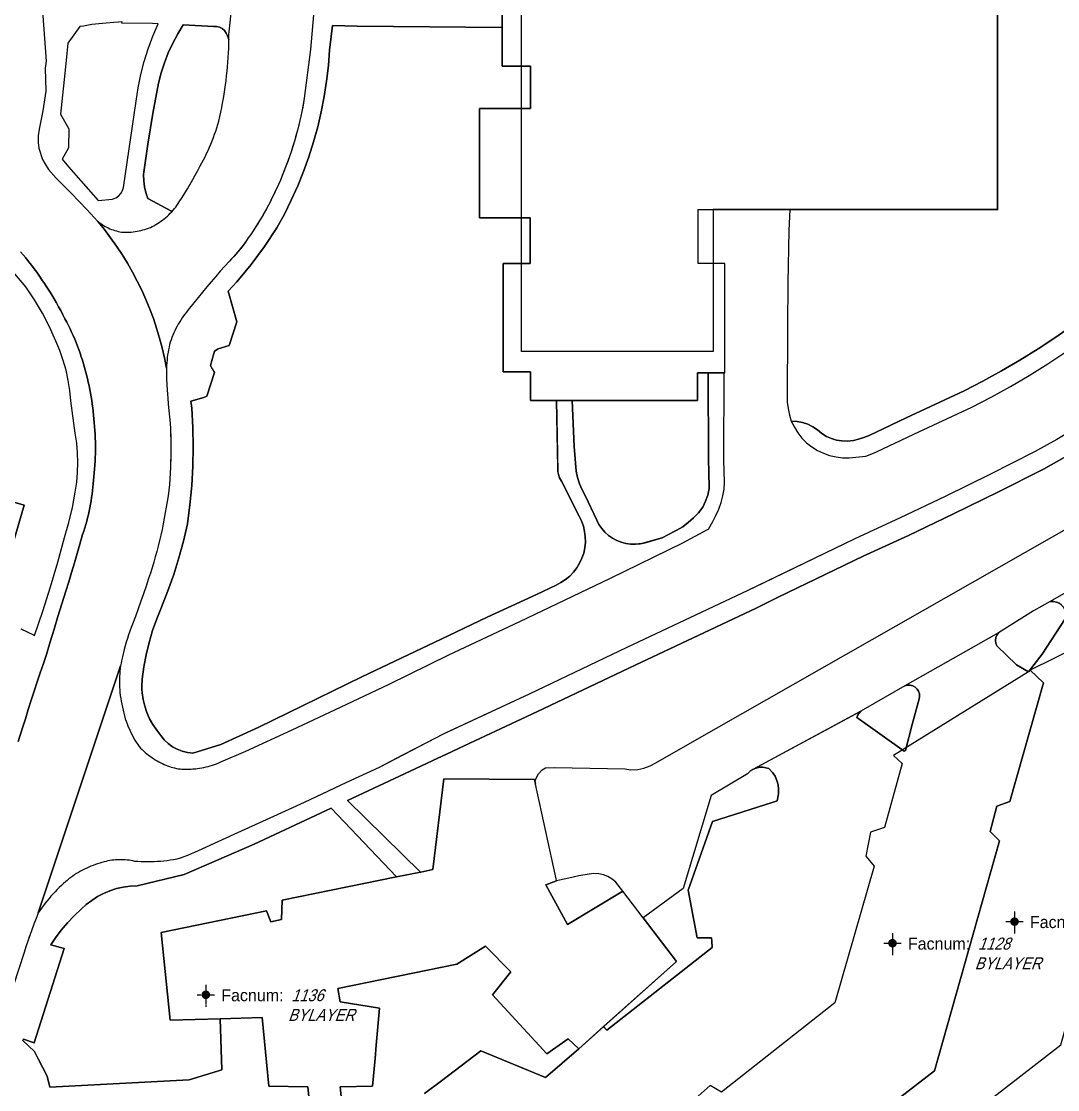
# Model space of a CAD drawing. Header units: inches. Extents: x 1273557 to 1282364, y 239587 to 246310.
# Drawn here: x 1277846.5 to 1278210.1, y 243147 to 243521.7 of the extents above; entities that cross this region are included whole.
import ezdxf
from ezdxf.enums import TextEntityAlignment as Align

# ---------------------------------------------------------------- set-up
doc = ezdxf.new("R2010")
doc.units = ezdxf.units.IN
doc.header["$MEASUREMENT"] = 0
doc.linetypes.add('DASHED2', pattern=[0.375, 0.25, -0.125])
doc.layers.add('BLDG-DATA', color=159, linetype='DASHED2', lineweight=30)
for name, color, linetype in [('BLDG-UW', 231, 'Continuous'), ('GRASS', 3, 'Continuous'), ('PATH', 253, 'Continuous'), ('PATH-ISLAND', 252, 'Continuous'), ('PRKG-DATA', 255, 'Continuous'), ('PRKG-UW', 6, 'Continuous'), ('PRKG-UW-UG', 30, 'Continuous'), ('STREET-UW', 50, 'Continuous')]:
    doc.layers.add(name, color=color, linetype=linetype)
doc.styles.add('SS_LITE', font='FRABK.TTF', dxfattribs={"height": 16})

# ---------------------------------------------------------------- blocks, each defined once
blk = doc.blocks.new('*U1')
for p, q in [((-3.08, 0), (3.08, 0)), ((0, 3.55), (0, -4.2))]:
    blk.add_line(p, q)
at = {"const_width": 1.5}
blk.add_lwpolyline([(-0.75, 0, 1), (0.75, 0, 1)], format="xyb", close=True, dxfattribs=at)
at = {"layer": 'BLDG-DATA', "color": 1, "style": 'SS_LITE'}
blk.add_text('Facnum:', height=4.2, dxfattribs=at).set_placement((27.26, -2.25), align=Align.RIGHT)
at = {"layer": 'BLDG-DATA', "color": 7, "style": 'SS_LITE', "oblique": 20, "width": 0.9, "flags": 8}
for tag, p in [('FACNUM', (29.98, -2.25)), ('OBJECT', (28.84, -9.16))]:
    blk.add_attdef(tag, p, '', height=4.2, dxfattribs=at)
blk = doc.blocks.new('*U8')
for p, q in [((-3.08, 0), (3.08, 0)), ((0, 3.55), (0, -4.2))]:
    blk.add_line(p, q)
at = {"const_width": 1.5}
blk.add_lwpolyline([(-0.75, 0, 1), (0.75, 0, 1)], format="xyb", close=True, dxfattribs=at)
at = {"layer": 'PRKG-DATA', "color": 1, "style": 'SS_LITE'}
blk.add_text('Facnum:', height=4.2, dxfattribs=at).set_placement((27.26, -2.25), align=Align.RIGHT)
at = {"layer": 'PRKG-DATA', "color": 7, "style": 'SS_LITE', "oblique": 20, "width": 0.9, "flags": 8}
for tag, p in [('FACNUM', (29.98, -2.25)), ('OBJECT', (28.84, -9.16))]:
    blk.add_attdef(tag, p, '', height=4.2, dxfattribs=at)

msp = doc.modelspace()

# ---------------------------------------------------------------- linework, layer by layer
at = {"layer": 'BLDG-UW'}
for points in [[(1278015.21, 243544.32), (1278015.19, 243505.99), (1278025.11, 243505.99), (1278025.11, 243491.17), (1278007.26, 243491.18), (1278007.26, 243452.84), (1278024.97, 243452.83), (1278024.96, 243436.76), (1278015.48, 243436.76), (1278015.48, 243398.79), (1278025.09, 243398.78), (1278025.09, 243388.7), (1278083.68, 243388.7), (1278083.69, 243398.42), (1278087.5, 243398.42), (1278093.08, 243398.41), (1278093.36, 243398.41), (1278093.38, 243436.76), (1278084.01, 243436.76), (1278084.01, 243452.81), (1278084.01, 243455.69), (1278116.16, 243455.68), (1278188.95, 243455.64), (1278188.95, 243537.82)], [(1277837.16, 243317.07), (1277847.47, 243352), (1277807.97, 243363.36)], [(1277960.21, 243129.55), (1277958.39, 243147.97), (1277958.39, 243147.97), (1277958.39, 243147.97), (1277969.73, 243148.28), (1277970.6, 243157.98), (1277971.02, 243162.6), (1277972.18, 243175.61), (1277958.34, 243177.78), (1277957.51, 243182.47), (1277999.33, 243191.07), (1277999.33, 243191.07), (1278009.37, 243197.35), (1278018.27, 243188.29), (1278011.85, 243180.25), (1278030.81, 243159.53), (1278038.35, 243164.85), (1278042.06, 243161.37), (1278076.38, 243191.92), (1278057.55, 243216.63), (1278038.14, 243204.95), (1278030.53, 243218.84), (1278034.25, 243220.29), (1278034.1, 243220.98), (1278026.93, 243254.19), (1278026.57, 243255.82), (1277994.75, 243256), (1277990.85, 243224.19), (1277990.85, 243224.19), (1277990.85, 243224.19), (1277986.6, 243223.33), (1277978.15, 243221.63), (1277937.93, 243213.52), (1277937.78, 243206.73), (1277934, 243205.81), (1277932.5, 243209.72), (1277895.5, 243202.18), (1277898.71, 243171.33), (1277916.23, 243171.86), (1277930.85, 243172.3), (1277930.91, 243172.3), (1277933.3, 243148.17), (1277946.94, 243148.01), (1277946.94, 243148.01), (1277946.94, 243148.01), (1277948.92, 243128.24)]]:
    msp.add_lwpolyline(points, dxfattribs=at)
at = {"layer": 'GRASS'}
for points in [[(1278188.95, 243537.82), (1278188.95, 243455.64), (1278116.16, 243455.68), (1278115.76, 243448.34), (1278115.76, 243448.34), (1278115.44, 243429.93), (1278115.29, 243414.88), (1278115.21, 243388.18), (1278115.49, 243385.88), (1278116.01, 243383.63), (1278116.64, 243381.45), (1278118.7, 243381.35), (1278120.61, 243381), (1278122.46, 243380.38), (1278124.22, 243379.52), (1278125.85, 243378.41), (1278127.32, 243377.1), (1278128.96, 243376.14), (1278130.7, 243375.39), (1278132.52, 243374.85), (1278134.38, 243374.53), (1278136.26, 243374.44), (1278138.42, 243374.71), (1278140.27, 243375.12), (1278142.07, 243375.7), (1278143.96, 243376.5), (1278156.96, 243382.65), (1278177.27, 243392.08), (1278183.87, 243395.49), (1278190.42, 243399.09), (1278196.88, 243402.87), (1278203.23, 243406.82), (1278209.48, 243410.94), (1278215.63, 243415.22)], [(1277846.25, 243308.66), (1277850.72, 243306.49), (1277851.02, 243306.34), (1277853.99, 243314.81), (1277856.74, 243323.36), (1277859.29, 243331.98), (1277861.61, 243340.66), (1277863.15, 243345.91), (1277864.41, 243351.23), (1277865.39, 243356.61), (1277865.89, 243360.03), (1277866.2, 243363.47), (1277866.3, 243366.92), (1277866.2, 243370.37), (1277865.9, 243373.81), (1277865.4, 243377.22), (1277863.77, 243388.57), (1277863.45, 243392.18), (1277862.9, 243395.77), (1277862.13, 243399.32), (1277861.15, 243402.81), (1277859.95, 243406.23), (1277858.55, 243409.58), (1277856.33, 243414.53), (1277853.83, 243419.35), (1277851.08, 243424.03), (1277848.07, 243428.54), (1277844.22, 243433.15)], [(1278213.19, 243369.15), (1278205.19, 243364.68), (1278189.41, 243356.7), (1278173.61, 243348.95), (1278157.73, 243341.41), (1278141.84, 243334.11), (1278112.06, 243319.7), (1278104.27, 243315.93), (1278061.88, 243295.91), (1278027.53, 243279.59), (1278000.04, 243266.74), (1277997.39, 243265.5), (1277990.85, 243262.44), (1277984.67, 243259.55), (1277960.95, 243248.45), (1277986.55, 243223.32), (1277986.6, 243223.33), (1277990.85, 243224.19), (1277994.75, 243256), (1278026.57, 243255.82), (1278026.94, 243254.11), (1278027.01, 243254.11), (1278026.91, 243254.56), (1278026.81, 243255.13), (1278027.06, 243256.25), (1278027.99, 243257.8), (1278029.26, 243259.23), (1278030.4, 243259.87), (1278033.59, 243259.98), (1278058.29, 243259.48), (1278060.26, 243259.22), (1278062.81, 243259.32), (1278064.91, 243259.73), (1278067.17, 243260.63), (1278069.08, 243261.63), (1278081.18, 243268.56), (1278253.44, 243366.61)], [(1277807.97, 243363.36), (1277847.47, 243352), (1277837.16, 243317.07)], [(1277987.93, 243145.6), (1277993.87, 243150.11), (1277993.87, 243150.11), (1278007.68, 243160.59), (1278030.44, 243151.23), (1278042.06, 243161.37), (1278038.35, 243164.85), (1278030.81, 243159.53), (1278011.85, 243180.25), (1278018.27, 243188.29), (1278009.37, 243197.35), (1277999.33, 243191.07), (1277957.51, 243182.47), (1277958.34, 243177.78), (1277972.18, 243175.61), (1277971.02, 243162.6), (1277970.6, 243157.98), (1277969.73, 243148.28), (1277958.39, 243147.97), (1277960.21, 243129.55)]]:
    msp.add_lwpolyline(points, dxfattribs=at)
for points in [[(1277891, 243512.09), (1277892.64, 243516.52), (1277894.5, 243520.86), (1277892.47, 243520.94), (1277881.72, 243521.07), (1277881.8, 243521.51), (1277880.5, 243521.42), (1277878.92, 243521.3), (1277874.91, 243520.98), (1277871.17, 243520.66), (1277868.25, 243520.03), (1277866.95, 243519.91), (1277864.84, 243516.99), (1277862.81, 243514.05), (1277862.17, 243508.02), (1277860.16, 243489.15), (1277863.17, 243483.98), (1277862.96, 243477.36), (1277860.76, 243473.34), (1277862.96, 243470.64), (1277873.42, 243458.86), (1277878.43, 243459.39), (1277879.56, 243459.79), (1277880.57, 243460.44), (1277881.4, 243461.3), (1277882, 243462.34), (1277882.36, 243463.49), (1277886.79, 243493.72), (1277887.49, 243498.39), (1277888.42, 243503.02), (1277889.59, 243507.59)], [(1278015.48, 243436.76), (1278024.96, 243436.76), (1278024.97, 243452.83), (1278007.26, 243452.84), (1278007.26, 243491.18), (1278025.11, 243491.17), (1278025.11, 243505.99), (1278015.19, 243505.99), (1278015.2, 243519.59), (1277964.3, 243520.04), (1277955.61, 243520.25), (1277954.63, 243511.66), (1277954.21, 243506.21), (1277953.58, 243500.78), (1277952.74, 243495.37), (1277951.7, 243490.01), (1277950.45, 243484.69), (1277948.99, 243479.42), (1277947.34, 243474.21), (1277945.48, 243469.06), (1277943.43, 243464), (1277941.19, 243459.01), (1277938.75, 243454.12), (1277936.13, 243449.32), (1277931.73, 243442.79), (1277927.05, 243436.47), (1277922.09, 243430.35), (1277919.01, 243427.05), (1277922.04, 243416.32), (1277919.34, 243408.04), (1277915.48, 243406.82), (1277914.19, 243405.99), (1277912.83, 243401.1), (1277913.24, 243400.24), (1277914.28, 243398.51), (1277911.59, 243390.23), (1277910.51, 243389.82), (1277905.99, 243388.47), (1277906.33, 243386.02), (1277906.68, 243379.24), (1277906.78, 243372.46), (1277906.63, 243365.67), (1277906.24, 243358.9), (1277905.61, 243352.14), (1277904.73, 243345.41), (1277903.35, 243339.44), (1277901.74, 243333.53), (1277899.91, 243327.68), (1277897.87, 243321.91), (1277895.61, 243316.21), (1277893.95, 243312.16), (1277892.5, 243308.03), (1277891.26, 243303.83), (1277890.23, 243299.57), (1277889.41, 243295.27), (1277888.81, 243290.93), (1277888.73, 243288.56), (1277888.79, 243287.38), (1277888.86, 243286.19), (1277889.2, 243283.85), (1277889.76, 243281.54), (1277890.51, 243279.29), (1277891.47, 243277.12), (1277892.62, 243275.05), (1277893.95, 243273.09), (1277895.45, 243271.25), (1277896.63, 243269.76), (1277898, 243268.43), (1277899.52, 243267.3), (1277901.17, 243266.38), (1277902.93, 243265.7), (1277904.77, 243265.25), (1277906.64, 243265.05), (1277916.47, 243268.09), (1277929.74, 243274.09), (1277965.95, 243291.76), (1277993.82, 243305.04), (1278009.93, 243312.73), (1278027.25, 243320.71), (1278034.08, 243323.98), (1278035.8, 243324.85), (1278037.4, 243325.91), (1278038.88, 243327.14), (1278040.22, 243328.52), (1278041.39, 243330.04), (1278042.38, 243331.68), (1278043.19, 243333.41), (1278043.79, 243335.23), (1278044.19, 243337.1), (1278044.38, 243339), (1278044.36, 243340.91), (1278044.13, 243342.81), (1278043.68, 243344.67), (1278043.03, 243346.47), (1278042.18, 243348.19), (1278035.95, 243360.45), (1278035.34, 243361.55), (1278034.92, 243362.73), (1278034.71, 243363.97), (1278034.72, 243365.23), (1278034.2, 243388.7), (1278025.09, 243388.7), (1278025.09, 243398.78), (1278015.48, 243398.79)], [(1277918.1, 243499.4), (1277918.3, 243500.99), (1277918.49, 243502.59), (1277918.67, 243504.19), (1277918.83, 243505.8), (1277918.96, 243507.41), (1277919.07, 243509.02), (1277919.15, 243510.63), (1277919.21, 243512.24), (1277919.25, 243513.85), (1277919.25, 243515.35), (1277918.77, 243516.61), (1277918.39, 243517.61), (1277917.78, 243518.48), (1277916.97, 243519.18), (1277916.02, 243519.66), (1277914.98, 243519.89), (1277913.91, 243519.85), (1277903.28, 243520.52), (1277901.33, 243517.35), (1277899.57, 243514.06), (1277898.01, 243510.67), (1277896.65, 243507.2), (1277895.49, 243503.66), (1277894.54, 243500.05), (1277892.59, 243489.38), (1277890.86, 243478.68), (1277889.33, 243467.94), (1277889.41, 243465.81), (1277889.69, 243463.7), (1277890.18, 243461.63), (1277890.86, 243459.62), (1277898.9, 243455.22), (1277899.29, 243455.01), (1277899.71, 243455.47), (1277900.18, 243456.03), (1277900.62, 243456.59), (1277901.06, 243457.17), (1277901.47, 243457.77), (1277901.87, 243458.37), (1277902.85, 243459.91), (1277903.81, 243461.46), (1277904.76, 243463.02), (1277905.68, 243464.6), (1277906.59, 243466.19), (1277907.47, 243467.78), (1277908.34, 243469.39), (1277909.18, 243471.01), (1277909.78, 243472.08), (1277910.35, 243473.15), (1277910.91, 243474.24), (1277911.45, 243475.33), (1277911.97, 243476.44), (1277912.47, 243477.55), (1277912.95, 243478.68), (1277913.4, 243479.81), (1277913.84, 243480.95), (1277914.26, 243482.09), (1277914.66, 243483.25), (1277915.04, 243484.41), (1277915.4, 243485.58), (1277915.74, 243486.75), (1277916.1, 243488.32), (1277916.45, 243489.89), (1277916.77, 243491.46), (1277917.07, 243493.04), (1277917.36, 243494.63), (1277917.62, 243496.21), (1277917.87, 243497.8)], [(1278087.54, 243367.74), (1278087.5, 243398.42), (1278083.69, 243398.42), (1278083.68, 243388.7), (1278039.7, 243388.7), (1278040.45, 243372.55), (1278041.19, 243363.98), (1278041.63, 243361.71), (1278042.31, 243359.5), (1278043.22, 243357.37), (1278044.35, 243355.35), (1278048.37, 243346.74), (1278049.15, 243345.23), (1278050.11, 243343.82), (1278051.22, 243342.54), (1278052.49, 243341.4), (1278053.87, 243340.41), (1278055.37, 243339.6), (1278056.95, 243338.98), (1278058.59, 243338.54), (1278060.28, 243338.31), (1278061.97, 243338.28), (1278063.66, 243338.45), (1278065.31, 243338.82), (1278071.36, 243340.56), (1278077.82, 243343.97), (1278078.53, 243344.41), (1278080.5, 243345.9), (1278082.34, 243347.54), (1278084.04, 243349.34), (1278085.58, 243351.27), (1278086.56, 243353.37), (1278087.32, 243355.56), (1278087.84, 243357.82), (1278087.68, 243363.79)], [(1278212.74, 243312.14), (1278212.93, 243313.21), (1278212.89, 243314.26), (1278212.62, 243315.26), (1278212.13, 243316.18), (1278211.46, 243316.97), (1278210.63, 243317.59), (1278209.68, 243318.02), (1278208.65, 243318.23), (1278207.54, 243318.22), (1278201.67, 243314.99), (1278189.31, 243307.22), (1278188.74, 243306.43), (1278188.38, 243305.54), (1278188.26, 243304.59), (1278188.37, 243303.63), (1278188.73, 243302.69), (1278195.64, 243295.98), (1278197.05, 243295.17), (1278199.91, 243293.53), (1278204.64, 243299.77)], [(1278161.55, 243284.04), (1278161.68, 243284.96), (1278161.58, 243285.89), (1278161.28, 243286.76), (1278160.78, 243287.53), (1278160.11, 243288.16), (1278159.3, 243288.6), (1278158.41, 243288.83), (1278157.48, 243288.84), (1278156.54, 243288.64), (1278141.82, 243280.24), (1278141.02, 243279.7), (1278140.35, 243278.98), (1278139.87, 243278.12), (1278139.7, 243277.52), (1278139.97, 243277.33), (1278156.21, 243265.77), (1278156.67, 243265.96), (1278159.1, 243275.06)], [(1278080.42, 243217.03), (1278089.02, 243241.03), (1278109.97, 243247.71), (1278111.68, 243248.26), (1278112.15, 243250.8), (1278112.2, 243252.38), (1278112.01, 243253.96), (1278111.59, 243255.47), (1278110.95, 243256.91), (1278110.1, 243258.22), (1278108.8, 243259.68), (1278106.71, 243260.08), (1278105.48, 243260.07), (1278104.28, 243259.82), (1278103.14, 243259.34), (1278102.11, 243258.64), (1278101.22, 243257.76), (1278088.49, 243250.22), (1278078.7, 243217.55), (1278064.65, 243207.31), (1278076.38, 243191.92), (1278050.74, 243169.1), (1278050.78, 243169.05), (1278051.88, 243167.9), (1278088.93, 243196.89), (1278088.76, 243199.14), (1278088.63, 243200.28), (1278083.66, 243200.26)], [(1277895.5, 243202.18), (1277932.5, 243209.72), (1277934, 243205.81), (1277937.78, 243206.73), (1277937.93, 243213.52), (1277978.11, 243221.62), (1277955.18, 243245.74), (1277953.41, 243244.91), (1277928.17, 243233.1), (1277914.92, 243227.36), (1277903.55, 243222.43), (1277887.05, 243218.55), (1277884.63, 243218.41), (1277882.23, 243218.07), (1277879.87, 243217.52), (1277877.56, 243216.77), (1277875.33, 243215.83), (1277873.19, 243214.7), (1277871.15, 243213.39), (1277869.23, 243211.91), (1277867.45, 243210.27), (1277864.95, 243207.99), (1277862.6, 243205.54), (1277860.41, 243202.94), (1277858.39, 243200.21), (1277856.85, 243197.83), (1277861.48, 243196.53), (1277850.92, 243163.4), (1277847.16, 243164.73), (1277847.01, 243164.21), (1277851.08, 243160.33), (1277852.23, 243158.1), (1277855.52, 243151.74), (1277856.41, 243147.88), (1277905.3, 243150.48), (1277916.81, 243153.96), (1277916.25, 243171.86), (1277898.71, 243171.33)], [(1278055.06, 243219.8), (1278053.76, 243220.87), (1278052.3, 243221.73), (1278050.72, 243222.34), (1278049.07, 243222.7), (1278047.38, 243222.79), (1278045.7, 243222.61), (1278042.14, 243221.95), (1278038.59, 243221.21), (1278035.25, 243220.51), (1278034.25, 243220.29), (1278030.53, 243218.84), (1278038.14, 243204.95), (1278057.55, 243216.63)]]:
    msp.add_lwpolyline(points, close=True, dxfattribs=at)
at = {"layer": 'PATH'}
for points in [[(1277853.65, 243528.49), (1277854.21, 243520.47), (1277855.11, 243507.78), (1277854.81, 243505.29), (1277855.03, 243497.18), (1277853.99, 243490.28), (1277852.72, 243483.85), (1277852.41, 243481.54), (1277852.37, 243479.17), (1277852.56, 243477.29), (1277853.88, 243473.22), (1277854.69, 243471.9), (1277855.93, 243469.72), (1277858.64, 243466.67), (1277864.08, 243461.32), (1277869.42, 243455.69), (1277873.31, 243451.49), (1277873.8, 243451.12), (1277874.3, 243450.76), (1277874.81, 243450.42), (1277875.33, 243450.1), (1277875.86, 243449.79), (1277876.41, 243449.51), (1277876.96, 243449.24), (1277877.52, 243448.99), (1277878.09, 243448.76), (1277878.67, 243448.55), (1277879.25, 243448.36), (1277879.84, 243448.19), (1277880.43, 243448.04), (1277881.03, 243447.92), (1277881.63, 243447.81), (1277882.24, 243447.72), (1277882.93, 243447.71), (1277883.63, 243447.71), (1277884.32, 243447.74), (1277885.01, 243447.79), (1277885.7, 243447.86), (1277886.39, 243447.96), (1277887.07, 243448.07), (1277887.76, 243448.21), (1277888.43, 243448.36), (1277889.11, 243448.54), (1277889.77, 243448.74), (1277890.43, 243448.96), (1277891.09, 243449.2), (1277891.73, 243449.46), (1277892.37, 243449.74), (1277893, 243450.04), (1277893.63, 243450.4), (1277894.24, 243450.78), (1277894.85, 243451.17), (1277895.44, 243451.58), (1277896.03, 243452.02), (1277896.59, 243452.46), (1277897.15, 243452.93), (1277897.69, 243453.4), (1277898.22, 243453.9), (1277898.73, 243454.41), (1277899.23, 243454.94), (1277899.29, 243455.01), (1277898.9, 243455.22), (1277890.86, 243459.62), (1277890.18, 243461.63), (1277889.69, 243463.7), (1277889.41, 243465.81), (1277889.33, 243467.94), (1277890.86, 243478.68), (1277892.59, 243489.38), (1277894.54, 243500.05), (1277895.49, 243503.66), (1277896.65, 243507.2), (1277898.01, 243510.67), (1277899.57, 243514.06), (1277901.33, 243517.35), (1277903.28, 243520.52), (1277913.91, 243519.85), (1277914.98, 243519.89), (1277916.02, 243519.66), (1277916.97, 243519.18), (1277917.78, 243518.48), (1277918.39, 243517.61), (1277918.77, 243516.61), (1277919.25, 243515.35), (1277919.25, 243515.47), (1277919.24, 243517.08), (1277919.34, 243517.98), (1277921.66, 243539.05)], [(1277949.19, 243526.63), (1277947.96, 243511.88), (1277945.73, 243494.72), (1277945.26, 243491.99), (1277944.87, 243490.04), (1277944.54, 243488.49), (1277943.94, 243485.85), (1277943.44, 243483.86), (1277942.72, 243481.16), (1277942.16, 243479.28), (1277941.21, 243476.28), (1277940.52, 243474.26), (1277939.51, 243471.47), (1277938.27, 243468.28), (1277937.34, 243466.04), (1277936.64, 243464.43), (1277935.35, 243461.59), (1277934, 243458.84), (1277932.8, 243456.56), (1277931.17, 243453.64), (1277929.6, 243451.03), (1277928.18, 243448.79), (1277926.96, 243446.97), (1277926.11, 243445.74), (1277925.1, 243444.24), (1277923.91, 243442.66), (1277922.55, 243440.97), (1277921.17, 243439.39), (1277920.21, 243438.38), (1277919.47, 243437.63), (1277917.85, 243435.84), (1277916.24, 243434.05), (1277914.65, 243432.23), (1277913.08, 243430.4), (1277911.52, 243428.56), (1277909.98, 243426.71), (1277908.45, 243424.84), (1277906.94, 243422.96), (1277905.45, 243421.06), (1277904.9, 243420.41), (1277904.36, 243419.74), (1277903.84, 243419.06), (1277903.33, 243418.37), (1277902.84, 243417.67), (1277902.37, 243416.95), (1277901.92, 243416.23), (1277901.49, 243415.49), (1277901.08, 243414.74), (1277900.68, 243413.98), (1277900.31, 243413.21), (1277899.95, 243412.43), (1277899.61, 243411.65), (1277899.29, 243410.85), (1277899, 243410.05), (1277898.72, 243409.24), (1277898.49, 243408.34), (1277898.29, 243407.44), (1277898.1, 243406.54), (1277897.94, 243405.63), (1277897.8, 243404.72), (1277897.67, 243403.8), (1277897.57, 243402.89), (1277897.49, 243401.97), (1277897.43, 243401.04), (1277897.39, 243400.12), (1277897.38, 243399.2), (1277897.38, 243398.28), (1277897.4, 243397.35), (1277897.45, 243396.43), (1277897.56, 243394.19), (1277897.77, 243390.82), (1277897.85, 243389.7), (1277898.03, 243387.46), (1277898.23, 243385.23), (1277898.46, 243382.99), (1277898.71, 243380.76), (1277898.79, 243378.81), (1277898.88, 243375.38), (1277898.9, 243371.48), (1277898.86, 243369.04), (1277898.77, 243365.63), (1277898.66, 243363.18), (1277898.55, 243361.23), (1277898.42, 243359.28), (1277898.27, 243357.33), (1277897.97, 243355.34), (1277897.65, 243353.35), (1277897.31, 243351.37), (1277896.97, 243349.39), (1277896.61, 243347.41), (1277896.23, 243345.43), (1277895.84, 243343.46), (1277895.44, 243341.49), (1277894.98, 243339.57), (1277894.5, 243337.66), (1277894, 243335.76), (1277893.47, 243333.86), (1277892.92, 243331.97), (1277892.35, 243330.09), (1277891.75, 243328.21), (1277891.13, 243326.34), (1277890.24, 243323.65), (1277889.34, 243320.96), (1277888.41, 243318.29), (1277887.46, 243315.62), (1277886.48, 243312.95), (1277885.49, 243310.3), (1277885.01, 243309.05), (1277884.55, 243307.79), (1277884.11, 243306.52), (1277883.69, 243305.25), (1277883.29, 243303.97), (1277882.91, 243302.68), (1277882.56, 243301.38), (1277881.91, 243298.78), (1277881.62, 243297.47), (1277881.45, 243296.55), (1277881.3, 243295.63), (1277881.17, 243294.71), (1277881.07, 243293.78), (1277880.99, 243292.85), (1277880.93, 243291.92), (1277880.89, 243290.98), (1277880.88, 243290.05), (1277880.88, 243289.12), (1277880.91, 243288.18), (1277880.97, 243287.25), (1277881.04, 243286.32), (1277881.18, 243285.28), (1277881.34, 243284.24), (1277881.51, 243283.21), (1277881.71, 243282.17), (1277881.92, 243281.14), (1277882.15, 243280.12), (1277882.39, 243279.09), (1277882.66, 243278.07), (1277882.94, 243277.06), (1277883.23, 243276.2), (1277883.55, 243275.35), (1277883.88, 243274.5), (1277884.24, 243273.67), (1277884.62, 243272.84), (1277885.01, 243272.02), (1277885.43, 243271.21), (1277885.87, 243270.42), (1277886.32, 243269.63), (1277886.8, 243268.85), (1277887.29, 243268.09), (1277887.8, 243267.34), (1277888.3, 243266.81), (1277888.82, 243266.29), (1277889.35, 243265.79), (1277889.9, 243265.3), (1277890.45, 243264.83), (1277891.03, 243264.37), (1277891.61, 243263.93), (1277892.21, 243263.51), (1277892.82, 243263.11), (1277893.44, 243262.72), (1277894.07, 243262.35), (1277894.71, 243262), (1277895.36, 243261.67), (1277896.86, 243260.96), (1277897.19, 243260.82), (1277897.79, 243260.58), (1277898.39, 243260.36), (1277899, 243260.17), (1277899.62, 243259.99), (1277900.25, 243259.84), (1277900.88, 243259.7), (1277901.52, 243259.59), (1277902.15, 243259.5), (1277902.8, 243259.43), (1277903.44, 243259.39), (1277904.09, 243259.36), (1277904.73, 243259.36), (1277905.38, 243259.38), (1277906.03, 243259.43), (1277907.69, 243259.59), (1277908.22, 243259.64), (1277908.99, 243259.75), (1277909.75, 243259.88), (1277910.51, 243260.03), (1277911.27, 243260.19), (1277912.02, 243260.38), (1277912.77, 243260.59), (1277913.51, 243260.82), (1277914.25, 243261.07), (1277914.98, 243261.34), (1277915.7, 243261.62), (1277916.41, 243261.93), (1277925.26, 243265.7), (1277941.55, 243273.18), (1277958.42, 243281.2), (1277975.57, 243289.22), (1277996.5, 243299.55), (1278021.41, 243311.26), (1278053.22, 243326.4), (1278078.57, 243338.8), (1278087.21, 243343.42), (1278087.62, 243343.64), (1278089.06, 243346.27), (1278090.22, 243348.39), (1278091.21, 243350.61), (1278092.01, 243352.9), (1278092.62, 243355.25), (1278093.04, 243357.64), (1278093.26, 243360.05), (1278092.98, 243367.84), (1278093.08, 243398.41), (1278087.5, 243398.42), (1278087.54, 243367.74), (1278087.68, 243363.79), (1278087.84, 243357.82), (1278087.32, 243355.56), (1278086.56, 243353.37), (1278085.58, 243351.27), (1278084.04, 243349.34), (1278082.34, 243347.54), (1278080.5, 243345.9), (1278078.24, 243344.19), (1278071.36, 243340.56), (1278064.22, 243338.51), (1278061.97, 243338.28), (1278060.28, 243338.31), (1278058.59, 243338.54), (1278056.95, 243338.98), (1278055.37, 243339.6), (1278053.87, 243340.41), (1278052.49, 243341.4), (1278051.22, 243342.54), (1278050.11, 243343.82), (1278049.15, 243345.23), (1278048.37, 243346.74), (1278044.35, 243355.35), (1278043.22, 243357.37), (1278042.31, 243359.5), (1278041.63, 243361.71), (1278041.19, 243363.98), (1278040.45, 243372.55), (1278039.7, 243388.7), (1278034.2, 243388.7), (1278034.75, 243363.71), (1278034.92, 243362.73), (1278035.34, 243361.55), (1278035.95, 243360.45), (1278042.18, 243348.19), (1278043.03, 243346.47), (1278043.68, 243344.67), (1278044.13, 243342.81), (1278044.36, 243340.91), (1278044.38, 243339), (1278044.19, 243337.1), (1278043.79, 243335.23), (1278043.19, 243333.41), (1278042.38, 243331.68), (1278041.39, 243330.04), (1278040.22, 243328.52), (1278038.88, 243327.14), (1278037.4, 243325.91), (1278035.8, 243324.85), (1278034.08, 243323.98), (1278027.25, 243320.71), (1278009.93, 243312.73), (1277993.82, 243305.04), (1277965.95, 243291.76), (1277929.74, 243274.09), (1277916.47, 243268.09), (1277906.64, 243265.05), (1277904.77, 243265.25), (1277902.93, 243265.7), (1277901.17, 243266.38), (1277899.52, 243267.3), (1277898, 243268.43), (1277896.63, 243269.76), (1277895.45, 243271.25), (1277893.95, 243273.09), (1277892.62, 243275.05), (1277891.47, 243277.12), (1277890.51, 243279.29), (1277889.76, 243281.54), (1277889.2, 243283.85), (1277888.86, 243286.19), (1277888.79, 243287.38), (1277888.73, 243288.56), (1277888.81, 243290.93), (1277889.41, 243295.27), (1277890.23, 243299.57), (1277891.26, 243303.83), (1277892.5, 243308.03), (1277893.95, 243312.16), (1277895.61, 243316.21), (1277897.87, 243321.91), (1277899.91, 243327.68), (1277901.74, 243333.53), (1277903.35, 243339.44), (1277904.73, 243345.41), (1277905.61, 243352.14), (1277906.24, 243358.9), (1277906.63, 243365.67), (1277906.78, 243372.46), (1277906.68, 243379.24), (1277906.33, 243386.02), (1277905.99, 243388.47), (1277910.51, 243389.82), (1277911.59, 243390.23), (1277914.28, 243398.51), (1277912.8, 243400.98), (1277914.19, 243405.99), (1277915.48, 243406.82), (1277919.34, 243408.04), (1277922.04, 243416.32), (1277919.01, 243427.05), (1277922.09, 243430.35), (1277927.05, 243436.47), (1277931.73, 243442.79), (1277936.13, 243449.32), (1277938.75, 243454.12), (1277941.19, 243459.01), (1277943.43, 243464), (1277945.48, 243469.06), (1277947.34, 243474.21), (1277948.99, 243479.42), (1277950.45, 243484.69), (1277951.7, 243490.01), (1277952.74, 243495.37), (1277953.58, 243500.78), (1277954.21, 243506.21), (1277954.63, 243511.66), (1277955.61, 243520.25), (1277964.3, 243520.04), (1278015.2, 243519.59), (1278015.2, 243531.02)], [(1277846.21, 243440.91), (1277847.12, 243439.82), (1277848, 243438.72), (1277848.99, 243437.48), (1277849.97, 243436.22), (1277850.92, 243434.96), (1277851.86, 243433.68), (1277852.79, 243432.38), (1277853.69, 243431.08), (1277854.58, 243429.76), (1277855.45, 243428.44), (1277856.31, 243427.1), (1277857.14, 243425.75), (1277857.96, 243424.38), (1277858.76, 243423.01), (1277859.54, 243421.63), (1277860.3, 243420.24), (1277861.05, 243418.83), (1277861.77, 243417.42), (1277862.38, 243416.25), (1277862.97, 243415.07), (1277863.55, 243413.88), (1277864.11, 243412.68), (1277864.65, 243411.47), (1277865.17, 243410.26), (1277865.67, 243409.04), (1277866.15, 243407.81), (1277866.62, 243406.57), (1277867.06, 243405.32), (1277867.49, 243404.07), (1277867.89, 243402.82), (1277868.28, 243401.55), (1277868.65, 243400.29), (1277869, 243399.01), (1277869.33, 243397.73), (1277869.64, 243396.45), (1277869.93, 243395.16), (1277870.21, 243393.89), (1277870.47, 243392.61), (1277870.71, 243391.33), (1277870.94, 243390.04), (1277871.14, 243388.75), (1277871.33, 243387.46), (1277871.5, 243386.16), (1277871.64, 243384.87), (1277871.77, 243383.57), (1277871.88, 243382.26), (1277871.97, 243380.96), (1277872.1, 243379.61), (1277872.22, 243378.25), (1277872.31, 243376.9), (1277872.37, 243375.54), (1277872.42, 243374.18), (1277872.44, 243372.82), (1277872.44, 243371.47), (1277872.42, 243370.11), (1277872.38, 243368.75), (1277872.32, 243367.39), (1277872.23, 243366.04), (1277872.12, 243364.68), (1277871.99, 243363.33), (1277871.84, 243361.98), (1277871.77, 243360.76), (1277871.68, 243359.55), (1277871.57, 243358.34), (1277871.44, 243357.13), (1277871.29, 243355.92), (1277871.12, 243354.71), (1277870.93, 243353.51), (1277870.72, 243352.31), (1277870.5, 243351.11), (1277870.25, 243349.92), (1277869.98, 243348.73), (1277869.69, 243347.55), (1277869.38, 243346.37), (1277869.06, 243345.2), (1277868.71, 243344.03), (1277868.34, 243342.87), (1277867.96, 243341.71), (1277867.03, 243338.39), (1277866.07, 243335.07), (1277865.1, 243331.76), (1277864.1, 243328.45), (1277863.08, 243325.15), (1277862.04, 243321.86), (1277860.66, 243317.42), (1277859.3, 243312.98), (1277857.95, 243308.53), (1277856.62, 243304.08), (1277855.31, 243299.62), (1277854.19, 243296.43), (1277853.08, 243293.23), (1277852, 243290.02), (1277850.94, 243286.81), (1277849.9, 243283.58), (1277848.88, 243280.36), (1277847.88, 243277.12), (1277846.9, 243273.88), (1277845.33, 243269.15)], [(1277846.25, 243308.66), (1277850.72, 243306.49), (1277851.02, 243306.34), (1277853.99, 243314.81), (1277856.74, 243323.36), (1277859.29, 243331.98), (1277861.61, 243340.66), (1277863.15, 243345.91), (1277864.41, 243351.23), (1277865.39, 243356.61), (1277865.89, 243360.03), (1277866.2, 243363.47), (1277866.3, 243366.92), (1277866.2, 243370.37), (1277865.9, 243373.81), (1277865.4, 243377.22), (1277863.77, 243388.57), (1277863.45, 243392.18), (1277862.9, 243395.77), (1277862.13, 243399.32), (1277861.15, 243402.81), (1277859.95, 243406.23), (1277858.55, 243409.58), (1277856.33, 243414.53), (1277853.83, 243419.35), (1277851.08, 243424.03), (1277848.07, 243428.54), (1277844.22, 243433.15)], [(1278215.63, 243415.22), (1278209.48, 243410.94), (1278203.23, 243406.82), (1278196.88, 243402.87), (1278190.42, 243399.09), (1278183.87, 243395.49), (1278177.27, 243392.08), (1278156.96, 243382.65), (1278143.96, 243376.5), (1278142.07, 243375.7), (1278140.27, 243375.12), (1278138.42, 243374.71), (1278136.26, 243374.44), (1278134.38, 243374.53), (1278132.52, 243374.85), (1278130.7, 243375.39), (1278128.96, 243376.14), (1278127.32, 243377.1), (1278125.85, 243378.41), (1278124.22, 243379.52), (1278122.46, 243380.38), (1278120.61, 243381), (1278118.7, 243381.35), (1278116.64, 243381.45), (1278117.76, 243379.34), (1278118.97, 243377.36), (1278120.38, 243375.52), (1278121.98, 243373.83), (1278123.82, 243372.43), (1278125.81, 243371.23), (1278127.9, 243370.24), (1278130.09, 243369.48), (1278132.35, 243368.95), (1278134.66, 243368.65), (1278136.99, 243368.6), (1278142.75, 243369.16), (1278144.28, 243369.8), (1278146.53, 243370.77), (1278159.63, 243376.96), (1278180.04, 243386.43), (1278186.83, 243389.94), (1278193.53, 243393.63), (1278200.12, 243397.49), (1278206.62, 243401.53), (1278213.01, 243405.74)], [(1278217.47, 243379.61), (1278209.79, 243375.04), (1278201.99, 243370.69), (1278186.37, 243362.79), (1278170.66, 243355.08), (1278154.85, 243347.57), (1278138.94, 243340.26), (1278106.75, 243324.69), (1278101.34, 243322.07), (1278058.97, 243302.06), (1278024.63, 243285.74), (1277995.24, 243272), (1277994.51, 243271.66), (1277985.06, 243266.79), (1277980.2, 243264.29), (1277971.97, 243260.05), (1277960.57, 243254.68), (1277951.62, 243250.49), (1277945.69, 243247.72), (1277933.63, 243242.18), (1277921.01, 243236.47), (1277909.85, 243231.37), (1277908.49, 243230.75), (1277907.26, 243230.21), (1277906.01, 243229.68), (1277904.76, 243229.18), (1277903.51, 243228.7), (1277902.24, 243228.23), (1277900.97, 243227.79), (1277899.85, 243227.61), (1277898.72, 243227.44), (1277897.6, 243227.3), (1277896.47, 243227.18), (1277895.33, 243227.08), (1277894.2, 243227), (1277893.07, 243226.95), (1277891.93, 243226.91), (1277890.79, 243226.9), (1277889.66, 243226.91), (1277888.52, 243226.94), (1277887.38, 243226.99), (1277886.25, 243227.06), (1277885.59, 243227.21), (1277884.93, 243227.35), (1277884.26, 243227.45), (1277883.59, 243227.54), (1277882.91, 243227.61), (1277882.24, 243227.65), (1277881.56, 243227.67), (1277880.88, 243227.67), (1277880.2, 243227.65), (1277879.53, 243227.61), (1277878.86, 243227.54), (1277878.18, 243227.45), (1277877.52, 243227.34), (1277876.85, 243227.21), (1277876.19, 243227.06), (1277875.54, 243226.88), (1277874.75, 243226.68), (1277873.97, 243226.46), (1277873.19, 243226.22), (1277872.42, 243225.96), (1277871.65, 243225.68), (1277870.89, 243225.38), (1277870.14, 243225.06), (1277869.4, 243224.73), (1277868.67, 243224.37), (1277867.94, 243224), (1277867.23, 243223.61), (1277866.52, 243223.2), (1277865.83, 243222.78), (1277865.14, 243222.34), (1277864.47, 243221.88), (1277863.81, 243221.4), (1277863.16, 243220.91), (1277862.52, 243220.4), (1277861.9, 243219.88), (1277861.29, 243219.34), (1277860.52, 243218.62), (1277859.76, 243217.89), (1277859.01, 243217.15), (1277858.28, 243216.39), (1277857.56, 243215.61), (1277856.86, 243214.83), (1277856.17, 243214.03), (1277855.5, 243213.21), (1277854.84, 243212.39), (1277854.2, 243211.55), (1277853.57, 243210.7), (1277852.96, 243209.84), (1277852.37, 243208.97), (1277851.99, 243207.99), (1277851.61, 243207.02), (1277850.86, 243205.06), (1277850.14, 243203.09), (1277849.43, 243201.11), (1277849.36, 243200.9), (1277848.75, 243199.13), (1277848.08, 243197.14), (1277847.44, 243195.15), (1277838.13, 243166.83)], [(1277948.92, 243128.24), (1277946.94, 243148.01), (1277933.3, 243148.17), (1277930.91, 243172.3), (1277916.25, 243171.86), (1277916.81, 243153.96), (1277905.3, 243150.48), (1277856.41, 243147.88), (1277855.52, 243151.74), (1277852.23, 243158.1), (1277851.08, 243160.33), (1277847.01, 243164.21), (1277847.16, 243164.73), (1277850.92, 243163.4), (1277861.48, 243196.53), (1277856.85, 243197.83), (1277858.39, 243200.21), (1277860.41, 243202.94), (1277862.6, 243205.54), (1277864.95, 243207.99), (1277867.45, 243210.27), (1277869.23, 243211.91), (1277871.15, 243213.39), (1277873.19, 243214.7), (1277875.33, 243215.83), (1277877.56, 243216.77), (1277879.87, 243217.52), (1277882.23, 243218.07), (1277884.63, 243218.41), (1277887.05, 243218.55), (1277903.55, 243222.43), (1277914.92, 243227.36), (1277928.17, 243233.1), (1277953.41, 243244.91), (1277955.18, 243245.74), (1277978.11, 243221.62), (1277986.55, 243223.32), (1277960.95, 243248.45), (1277984.67, 243259.55), (1277990.85, 243262.44), (1277997.39, 243265.5), (1278000.04, 243266.74), (1278027.53, 243279.59), (1278061.88, 243295.91), (1278104.27, 243315.93), (1278112.06, 243319.7), (1278141.84, 243334.11), (1278157.73, 243341.41), (1278173.61, 243348.95), (1278189.41, 243356.7), (1278205.19, 243364.68), (1278213.19, 243369.15)]]:
    msp.add_lwpolyline(points, dxfattribs=at)
at = {"layer": 'PATH-ISLAND'}
msp.add_lwpolyline([(1277889.59, 243507.59), (1277891, 243512.09), (1277892.64, 243516.52), (1277894.5, 243520.86), (1277892.47, 243520.94), (1277881.72, 243521.07), (1277881.8, 243521.51), (1277880.5, 243521.42), (1277878.92, 243521.3), (1277874.91, 243520.98), (1277871.17, 243520.66), (1277868.25, 243520.03), (1277866.95, 243519.91), (1277864.84, 243516.99), (1277862.81, 243514.05), (1277862.17, 243508.02), (1277860.16, 243489.15), (1277863.17, 243483.98), (1277862.96, 243477.36), (1277860.76, 243473.34), (1277862.96, 243470.64), (1277873.42, 243458.86), (1277878.43, 243459.39), (1277879.56, 243459.79), (1277880.57, 243460.44), (1277881.4, 243461.3), (1277882, 243462.34), (1277882.36, 243463.49), (1277886.79, 243493.72), (1277887.49, 243498.39), (1277888.42, 243503.02)], close=True, dxfattribs=at)
at = {"layer": 'PRKG-UW'}
for points in [[(1278238.35, 243335.92), (1278207.54, 243318.22), (1278208.65, 243318.23), (1278209.68, 243318.02), (1278210.63, 243317.59)], [(1278212.74, 243312.14), (1278204.64, 243299.77), (1278199.91, 243293.53), (1278197.05, 243295.17), (1278195.64, 243295.98), (1278188.73, 243302.69), (1278188.37, 243303.63), (1278188.26, 243304.59), (1278188.38, 243305.54), (1278188.74, 243306.43), (1278189.31, 243307.22), (1278156.54, 243288.64), (1278157.48, 243288.84), (1278158.41, 243288.83), (1278159.3, 243288.6), (1278160.11, 243288.16), (1278160.78, 243287.53), (1278161.28, 243286.76), (1278161.58, 243285.89), (1278161.68, 243284.96), (1278161.55, 243284.04), (1278159.1, 243275.06), (1278156.67, 243265.96), (1278156.21, 243265.77), (1278139.97, 243277.33), (1278139.7, 243277.52), (1278139.87, 243278.12), (1278140.64, 243279.49), (1278103.14, 243259.34), (1278104.28, 243259.82), (1278105.48, 243260.07), (1278106.71, 243260.08), (1278108.8, 243259.68), (1278110.1, 243258.22), (1278110.95, 243256.91), (1278111.59, 243255.47), (1278112.01, 243253.96), (1278112.2, 243252.38), (1278112.15, 243250.8), (1278111.68, 243248.26), (1278109.97, 243247.71), (1278089.02, 243241.03), (1278080.42, 243217.03), (1278083.66, 243200.26), (1278088.63, 243200.28), (1278088.76, 243199.14), (1278088.93, 243196.89), (1278051.88, 243167.9), (1278050.74, 243169.1), (1278042.06, 243161.37), (1278030.44, 243151.23), (1278007.68, 243160.59), (1277993.87, 243150.11), (1277993.87, 243150.11), (1277987.93, 243145.6)]]:
    msp.add_lwpolyline(points, dxfattribs=at)
at = {"layer": 'PRKG-UW-UG'}
for points in [[(1278021.93, 243692.08), (1278089.26, 243692.08), (1278089.26, 243642), (1278188.95, 243642), (1278188.86, 243455.75), (1278096.93, 243455.75), (1278089.26, 243455.69), (1278089.26, 243405.92), (1278021.93, 243405.92), (1278021.93, 243692.08)], [(1278233.91, 243242.9), (1278230.25, 243246.73), (1278232.56, 243254.68), (1278237.24, 243256.69), (1278254.26, 243317.92), (1278252.28, 243320.11), (1278251.2, 243319.14), (1278200.43, 243294.09), (1278205.2, 243289.65), (1278193.31, 243248.07), (1278188.8, 243246.39), (1278186.46, 243237.58), (1278189.75, 243234.24), (1278166.85, 243153.58), (1278060.13, 243071.19), (1278042.35, 243031.9), (1278211.27, 243162.68)]]:
    msp.add_lwpolyline(points, close=True, dxfattribs=at)
msp.add_lwpolyline([(1278060.13, 243071.19), (1278166.85, 243153.58), (1278189.75, 243234.24), (1278186.46, 243237.58), (1278188.8, 243246.39), (1278193.31, 243248.07), (1278205.2, 243289.65), (1278200.43, 243294.09), (1278199.91, 243293.53), (1278152.53, 243264.26), (1278155.57, 243261.44), (1278149.31, 243238.9), (1278144.45, 243237.33), (1278142.79, 243228.95), (1278145.74, 243225.4), (1278131.92, 243177.43), (1278092.1, 243146.13), (1278088.22, 243148.47), (1278080.77, 243141.91)], dxfattribs=at)
at = {"layer": 'STREET-UW'}
for points in [[(1277949.19, 243526.63), (1277947.96, 243511.88), (1277945.73, 243494.72), (1277945.46, 243493.16), (1277945.18, 243491.6), (1277944.87, 243490.04), (1277944.54, 243488.49), (1277944.19, 243486.94), (1277943.83, 243485.4), (1277943.44, 243483.86), (1277943.03, 243482.33), (1277942.61, 243480.8), (1277942.16, 243479.28), (1277941.63, 243477.6), (1277941.09, 243475.92), (1277940.52, 243474.26), (1277939.92, 243472.6), (1277939.31, 243470.95), (1277938.67, 243469.3), (1277938.02, 243467.67), (1277937.34, 243466.04), (1277936.64, 243464.43), (1277935.91, 243462.82), (1277935.17, 243461.22), (1277934.51, 243459.88), (1277933.84, 243458.54), (1277933.14, 243457.21), (1277932.43, 243455.9), (1277931.7, 243454.59), (1277930.96, 243453.29), (1277930.19, 243452.01), (1277929.41, 243450.73), (1277928.61, 243449.47), (1277927.79, 243448.21), (1277926.96, 243446.97), (1277926.11, 243445.74), (1277925.52, 243444.87), (1277924.92, 243444.01), (1277924.29, 243443.17), (1277923.65, 243442.34), (1277922.99, 243441.52), (1277922.32, 243440.71), (1277921.63, 243439.92), (1277920.93, 243439.14), (1277920.21, 243438.38), (1277919.47, 243437.63), (1277917.85, 243435.84), (1277916.24, 243434.05), (1277914.65, 243432.23), (1277913.08, 243430.4), (1277911.52, 243428.56), (1277909.98, 243426.71), (1277908.45, 243424.84), (1277906.94, 243422.96), (1277905.45, 243421.06), (1277904.9, 243420.41), (1277904.36, 243419.74), (1277903.84, 243419.06), (1277903.33, 243418.37), (1277902.84, 243417.67), (1277902.37, 243416.95), (1277901.92, 243416.23), (1277901.49, 243415.49), (1277901.08, 243414.74), (1277900.68, 243413.98), (1277900.31, 243413.21), (1277899.95, 243412.43), (1277899.61, 243411.65), (1277899.29, 243410.85), (1277899, 243410.05), (1277898.72, 243409.24), (1277898.49, 243408.34), (1277898.29, 243407.44), (1277898.1, 243406.54), (1277897.94, 243405.63), (1277897.8, 243404.72), (1277897.67, 243403.8), (1277897.57, 243402.89), (1277897.49, 243401.97), (1277897.43, 243401.04), (1277897.39, 243400.12, 0.131064), (1277873.31, 243451.49), (1277873.8, 243451.12), (1277874.3, 243450.76), (1277874.81, 243450.42), (1277875.33, 243450.1), (1277875.86, 243449.79), (1277876.41, 243449.51), (1277876.96, 243449.24), (1277877.52, 243448.99), (1277878.09, 243448.76), (1277878.67, 243448.55), (1277879.25, 243448.36), (1277879.84, 243448.19), (1277880.43, 243448.04), (1277881.03, 243447.92), (1277881.63, 243447.81), (1277882.24, 243447.72), (1277882.93, 243447.71), (1277883.63, 243447.71), (1277884.32, 243447.74), (1277885.01, 243447.79), (1277885.7, 243447.86), (1277886.39, 243447.96), (1277887.07, 243448.07), (1277887.76, 243448.21), (1277888.43, 243448.36), (1277889.11, 243448.54), (1277889.77, 243448.74), (1277890.43, 243448.96), (1277891.09, 243449.2), (1277891.73, 243449.46), (1277892.37, 243449.74), (1277893, 243450.04), (1277893.63, 243450.4), (1277894.24, 243450.78), (1277894.85, 243451.17), (1277895.44, 243451.58), (1277896.03, 243452.02), (1277896.59, 243452.46), (1277897.15, 243452.93), (1277897.69, 243453.4), (1277898.22, 243453.9), (1277898.73, 243454.41), (1277899.23, 243454.94), (1277899.71, 243455.47), (1277900.18, 243456.03), (1277900.62, 243456.59), (1277901.06, 243457.17), (1277901.47, 243457.77), (1277901.87, 243458.37), (1277902.85, 243459.91), (1277903.81, 243461.46), (1277904.76, 243463.02), (1277905.68, 243464.6), (1277906.59, 243466.19), (1277907.47, 243467.78), (1277908.34, 243469.39), (1277909.18, 243471.01), (1277909.78, 243472.08), (1277910.35, 243473.15), (1277910.91, 243474.24), (1277911.45, 243475.33), (1277911.97, 243476.44), (1277912.47, 243477.55), (1277912.95, 243478.68), (1277913.4, 243479.81), (1277913.84, 243480.95), (1277914.26, 243482.09), (1277914.66, 243483.25), (1277915.04, 243484.41), (1277915.4, 243485.58), (1277915.74, 243486.75), (1277916.1, 243488.32), (1277916.45, 243489.89), (1277916.77, 243491.46), (1277917.07, 243493.04), (1277917.36, 243494.63), (1277917.62, 243496.21), (1277917.87, 243497.8), (1277918.1, 243499.4), (1277918.3, 243500.99), (1277918.49, 243502.59), (1277918.67, 243504.19), (1277918.83, 243505.8), (1277918.96, 243507.41), (1277919.07, 243509.02), (1277919.15, 243510.63), (1277919.21, 243512.24), (1277919.25, 243513.85), (1277919.25, 243515.47), (1277919.24, 243517.08), (1277919.34, 243517.98), (1277921.66, 243539.05)], [(1277853.65, 243528.49), (1277854.21, 243520.47), (1277855.11, 243507.78), (1277854.81, 243505.29), (1277855.03, 243497.18), (1277853.99, 243490.28), (1277852.72, 243483.85), (1277852.41, 243481.54), (1277852.37, 243479.17), (1277852.56, 243477.29), (1277853.88, 243473.22), (1277854.69, 243471.9), (1277855.93, 243469.72), (1277858.64, 243466.67), (1277864.08, 243461.32), (1277869.42, 243455.69), (1277873.31, 243451.49, -0.131064), (1277897.39, 243400.12), (1277897.38, 243399.2), (1277897.38, 243398.28), (1277897.4, 243397.35), (1277897.45, 243396.43), (1277897.56, 243394.19), (1277897.77, 243390.82), (1277897.85, 243389.7), (1277898.03, 243387.46), (1277898.23, 243385.23), (1277898.46, 243382.99), (1277898.71, 243380.76), (1277898.79, 243378.81), (1277898.84, 243376.85), (1277898.88, 243374.9), (1277898.89, 243372.95), (1277898.89, 243370.99), (1277898.86, 243369.04), (1277898.81, 243367.08), (1277898.75, 243365.13), (1277898.66, 243363.18), (1277898.55, 243361.23), (1277898.42, 243359.28), (1277898.27, 243357.33), (1277897.97, 243355.34), (1277897.65, 243353.35), (1277897.31, 243351.37), (1277896.97, 243349.39), (1277896.61, 243347.41), (1277896.23, 243345.43), (1277895.84, 243343.46), (1277895.44, 243341.49), (1277894.98, 243339.57), (1277894.5, 243337.66), (1277894, 243335.76), (1277893.47, 243333.86), (1277892.92, 243331.97), (1277892.35, 243330.09), (1277891.75, 243328.21), (1277891.13, 243326.34), (1277890.24, 243323.65), (1277889.34, 243320.96), (1277888.41, 243318.29), (1277887.46, 243315.62), (1277886.48, 243312.95), (1277885.49, 243310.3), (1277885.01, 243309.05), (1277884.55, 243307.79), (1277884.11, 243306.52), (1277883.69, 243305.25), (1277883.29, 243303.97), (1277882.91, 243302.68), (1277882.56, 243301.38), (1277881.91, 243298.78), (1277881.62, 243297.47), (1277881.45, 243296.55), (1277881.3, 243295.63), (1277852.37, 243208.97), (1277851.99, 243207.99), (1277851.99, 243207.99), (1277851.61, 243207.02), (1277850.86, 243205.06), (1277850.14, 243203.09), (1277849.43, 243201.11), (1277848.75, 243199.13), (1277848.08, 243197.14), (1277847.44, 243195.15), (1277838.13, 243166.83)]]:
    msp.add_lwpolyline(points, format="xyb", dxfattribs=at)
for points in [[(1278217.47, 243379.61), (1278209.79, 243375.04), (1278201.99, 243370.69), (1278186.37, 243362.79), (1278170.66, 243355.08), (1278154.85, 243347.57), (1278138.94, 243340.26), (1278101.34, 243322.07), (1278058.97, 243302.06), (1278024.63, 243285.74), (1277994.51, 243271.66), (1277971.97, 243260.05), (1277960.57, 243254.68), (1277945.69, 243247.72), (1277933.63, 243242.18), (1277921.01, 243236.47), (1277908.49, 243230.75), (1277908.49, 243230.75), (1277907.26, 243230.21), (1277906.01, 243229.68), (1277904.76, 243229.18), (1277903.51, 243228.7), (1277902.24, 243228.23), (1277900.97, 243227.79), (1277900.97, 243227.79), (1277899.85, 243227.61), (1277898.72, 243227.44), (1277897.6, 243227.3), (1277896.47, 243227.18), (1277895.33, 243227.08), (1277894.2, 243227), (1277893.07, 243226.95), (1277891.93, 243226.91), (1277890.79, 243226.9), (1277889.66, 243226.91), (1277888.52, 243226.94), (1277887.38, 243226.99), (1277886.25, 243227.06), (1277886.25, 243227.06), (1277885.59, 243227.21), (1277884.93, 243227.35), (1277884.26, 243227.45), (1277883.59, 243227.54), (1277882.91, 243227.61), (1277882.24, 243227.65), (1277881.56, 243227.67), (1277880.88, 243227.67), (1277880.2, 243227.65), (1277879.53, 243227.61), (1277878.86, 243227.54), (1277878.18, 243227.45), (1277877.52, 243227.34), (1277876.85, 243227.21), (1277876.19, 243227.06), (1277875.54, 243226.88), (1277875.54, 243226.88), (1277874.75, 243226.68), (1277873.97, 243226.46), (1277873.19, 243226.22), (1277872.42, 243225.96), (1277871.65, 243225.68), (1277870.89, 243225.38), (1277870.14, 243225.06), (1277869.4, 243224.73), (1277868.67, 243224.37), (1277867.94, 243224), (1277867.23, 243223.61), (1277866.52, 243223.2), (1277865.83, 243222.78), (1277865.14, 243222.34), (1277864.47, 243221.88), (1277863.81, 243221.4), (1277863.16, 243220.91), (1277862.52, 243220.4), (1277861.9, 243219.88), (1277861.29, 243219.34), (1277861.29, 243219.34), (1277860.52, 243218.62), (1277859.76, 243217.89), (1277859.01, 243217.15), (1277858.28, 243216.39), (1277857.56, 243215.61), (1277856.86, 243214.83), (1277856.17, 243214.03), (1277855.5, 243213.21), (1277854.84, 243212.39), (1277854.2, 243211.55), (1277853.57, 243210.7), (1277852.96, 243209.84), (1277852.37, 243208.97), (1277881.3, 243295.63), (1277881.17, 243294.71), (1277881.07, 243293.78), (1277880.99, 243292.85), (1277880.93, 243291.92), (1277880.89, 243290.98), (1277880.88, 243290.05), (1277880.88, 243289.12), (1277880.91, 243288.18), (1277880.97, 243287.25), (1277881.04, 243286.32), (1277881.18, 243285.28), (1277881.34, 243284.24), (1277881.51, 243283.21), (1277881.71, 243282.17), (1277881.92, 243281.14), (1277882.15, 243280.12), (1277882.39, 243279.09), (1277882.66, 243278.07), (1277882.94, 243277.06), (1277883.23, 243276.2), (1277883.55, 243275.35), (1277883.88, 243274.5), (1277884.24, 243273.67), (1277884.62, 243272.84), (1277885.01, 243272.02), (1277885.43, 243271.21), (1277885.87, 243270.42), (1277886.32, 243269.63), (1277886.8, 243268.85), (1277887.29, 243268.09), (1277887.8, 243267.34), (1277888.3, 243266.81), (1277888.82, 243266.29), (1277889.35, 243265.79), (1277889.9, 243265.3), (1277890.45, 243264.83), (1277891.03, 243264.37), (1277891.61, 243263.93), (1277892.21, 243263.51), (1277892.82, 243263.11), (1277893.44, 243262.72), (1277894.07, 243262.35), (1277894.71, 243262), (1277895.36, 243261.67), (1277896.02, 243261.36), (1277896.6, 243261.08), (1277897.19, 243260.82), (1277897.79, 243260.58), (1277898.39, 243260.36), (1277899, 243260.17), (1277899.62, 243259.99), (1277900.25, 243259.84), (1277900.88, 243259.7), (1277901.52, 243259.59), (1277902.15, 243259.5), (1277902.8, 243259.43), (1277903.44, 243259.39), (1277904.09, 243259.36), (1277904.73, 243259.36), (1277905.38, 243259.38), (1277906.03, 243259.43), (1277906.67, 243259.49), (1277907.44, 243259.56), (1277908.22, 243259.64), (1277908.99, 243259.75), (1277909.75, 243259.88), (1277910.51, 243260.03), (1277911.27, 243260.19), (1277912.02, 243260.38), (1277912.77, 243260.59), (1277913.51, 243260.82), (1277914.25, 243261.07), (1277914.98, 243261.34), (1277915.7, 243261.62), (1277916.41, 243261.93), (1277925.26, 243265.7), (1277941.55, 243273.18), (1277958.42, 243281.2), (1277975.57, 243289.22), (1277996.5, 243299.55), (1278021.41, 243311.26), (1278053.22, 243326.4), (1278078.57, 243338.8), (1278087.21, 243343.42), (1278087.62, 243343.64), (1278089.06, 243346.27), (1278090.22, 243348.39), (1278091.21, 243350.61), (1278092.01, 243352.9), (1278092.62, 243355.25), (1278093.04, 243357.64), (1278093.26, 243360.05), (1278092.98, 243367.84), (1278093.08, 243398.41), (1278093.36, 243398.41), (1278093.38, 243436.76), (1278084.01, 243436.76), (1278084.01, 243452.81), (1278084.01, 243455.69), (1278116.16, 243455.68), (1278115.76, 243448.34), (1278115.44, 243429.93), (1278115.29, 243414.88), (1278115.21, 243388.18), (1278115.49, 243385.88), (1278116.01, 243383.63), (1278116.64, 243381.45), (1278117.76, 243379.34), (1278118.97, 243377.36), (1278120.38, 243375.52), (1278121.98, 243373.83), (1278123.82, 243372.43), (1278125.81, 243371.23), (1278127.9, 243370.24), (1278130.09, 243369.48), (1278132.35, 243368.95), (1278134.66, 243368.65), (1278136.99, 243368.6), (1278142.75, 243369.16), (1278144.28, 243369.8), (1278146.53, 243370.77), (1278159.63, 243376.96), (1278180.04, 243386.43), (1278186.83, 243389.94), (1278193.53, 243393.63), (1278200.12, 243397.49), (1278206.62, 243401.53), (1278213.01, 243405.74)], [(1277845.33, 243269.15), (1277846.9, 243273.88), (1277846.9, 243273.88), (1277847.88, 243277.12), (1277848.88, 243280.36), (1277849.9, 243283.58), (1277850.94, 243286.81), (1277852, 243290.02), (1277853.08, 243293.23), (1277854.19, 243296.43), (1277855.31, 243299.62), (1277855.31, 243299.62), (1277856.62, 243304.08), (1277857.95, 243308.53), (1277859.3, 243312.98), (1277860.66, 243317.42), (1277862.04, 243321.86), (1277862.04, 243321.86), (1277863.08, 243325.15), (1277864.1, 243328.45), (1277865.1, 243331.76), (1277866.07, 243335.07), (1277867.03, 243338.39), (1277867.96, 243341.71), (1277867.96, 243341.71), (1277868.34, 243342.87), (1277868.71, 243344.03), (1277869.06, 243345.2), (1277869.38, 243346.37), (1277869.69, 243347.55), (1277869.98, 243348.73), (1277870.25, 243349.92), (1277870.5, 243351.11), (1277870.72, 243352.31), (1277870.93, 243353.51), (1277871.12, 243354.71), (1277871.29, 243355.92), (1277871.44, 243357.13), (1277871.57, 243358.34), (1277871.68, 243359.55), (1277871.77, 243360.76), (1277871.84, 243361.98), (1277871.84, 243361.98), (1277871.99, 243363.33), (1277872.12, 243364.68), (1277872.23, 243366.04), (1277872.32, 243367.39), (1277872.38, 243368.75), (1277872.42, 243370.11), (1277872.44, 243371.47), (1277872.44, 243372.82), (1277872.42, 243374.18), (1277872.37, 243375.54), (1277872.31, 243376.9), (1277872.22, 243378.25), (1277872.1, 243379.61), (1277871.97, 243380.96), (1277871.97, 243380.96), (1277871.88, 243382.26), (1277871.77, 243383.57), (1277871.64, 243384.87), (1277871.5, 243386.16), (1277871.33, 243387.46), (1277871.14, 243388.75), (1277870.94, 243390.04), (1277870.71, 243391.33), (1277870.47, 243392.61), (1277870.21, 243393.89), (1277869.93, 243395.16), (1277869.93, 243395.16), (1277869.64, 243396.45), (1277869.33, 243397.73), (1277869, 243399.01), (1277868.65, 243400.29), (1277868.28, 243401.55), (1277867.89, 243402.82), (1277867.49, 243404.07), (1277867.06, 243405.32), (1277866.62, 243406.57), (1277866.15, 243407.81), (1277865.67, 243409.04), (1277865.17, 243410.26), (1277864.65, 243411.47), (1277864.11, 243412.68), (1277863.55, 243413.88), (1277862.97, 243415.07), (1277862.38, 243416.25), (1277861.77, 243417.42), (1277861.77, 243417.42), (1277861.05, 243418.83), (1277860.3, 243420.24), (1277859.54, 243421.63), (1277858.76, 243423.01), (1277857.96, 243424.38), (1277857.14, 243425.75), (1277856.31, 243427.1), (1277855.45, 243428.44), (1277854.58, 243429.76), (1277853.69, 243431.08), (1277852.79, 243432.38), (1277851.86, 243433.68), (1277850.92, 243434.96), (1277849.97, 243436.22), (1277848.99, 243437.48), (1277848, 243438.72), (1277848, 243438.72), (1277847.12, 243439.82), (1277846.21, 243440.91)], [(1278238.84, 243336.2), (1278207.54, 243318.22), (1278201.67, 243314.99), (1278189.31, 243307.22), (1278173.41, 243298.2), (1278156.54, 243288.64), (1278141.82, 243280.24), (1278141.02, 243279.7), (1278103.14, 243259.34), (1278102.11, 243258.64), (1278101.22, 243257.76), (1278088.49, 243250.22), (1278078.7, 243217.55), (1278064.65, 243207.31), (1278057.55, 243216.63), (1278055.06, 243219.8), (1278053.76, 243220.87), (1278052.3, 243221.73), (1278050.72, 243222.34), (1278049.07, 243222.7), (1278047.38, 243222.79), (1278045.7, 243222.61), (1278042.14, 243221.95), (1278038.59, 243221.21), (1278035.25, 243220.51), (1278034.25, 243220.29), (1278034.1, 243220.98), (1278026.94, 243254.11), (1278027.01, 243254.11), (1278026.91, 243254.56), (1278026.81, 243255.13), (1278027.06, 243256.25), (1278027.99, 243257.8), (1278029.26, 243259.23), (1278030.4, 243259.87), (1278033.59, 243259.98), (1278058.29, 243259.48), (1278060.26, 243259.22), (1278062.81, 243259.32), (1278064.91, 243259.73), (1278067.17, 243260.63), (1278069.08, 243261.63), (1278081.18, 243268.56), (1278253.44, 243366.61)]]:
    msp.add_lwpolyline(points, dxfattribs=at)

# ---------------------------------------------------------------- block references
at = {"layer": 'BLDG-DATA'}
ref = msp.add_blockref('*U1', (1277911.2, 243180.27), dxfattribs=at)
ref.add_attrib('FACNUM', '1136', (1277941.19, 243178.02), dxfattribs={"color": 7, "height": 4.2, "style": 'SS_LITE', "oblique": 20, "width": 0.9})
ref.add_attrib('OBJECT', 'BYLAYER', (1277940.04, 243171.11), dxfattribs={"color": 7, "height": 4.2, "style": 'SS_LITE', "oblique": 20, "width": 0.9})
at = {"layer": 'PRKG-DATA'}
ref = msp.add_blockref('*U8', (1278194.97, 243205.93), dxfattribs=at)
ref.add_attrib('FACNUM', '1128', (1278224.95, 243203.68), dxfattribs={"color": 7, "height": 4.2, "style": 'SS_LITE', "oblique": 20, "width": 0.9})
ref.add_attrib('OBJECT', 'BYLAYER', (1278223.81, 243196.77), dxfattribs={"color": 7, "height": 4.2, "style": 'SS_LITE', "oblique": 20, "width": 0.9})
ref = msp.add_blockref('*U8', (1278152.15, 243198.37), dxfattribs=at)
ref.add_attrib('FACNUM', '1128', (1278182.14, 243196.13), dxfattribs={"color": 7, "height": 4.2, "style": 'SS_LITE', "oblique": 20, "width": 0.9})
ref.add_attrib('OBJECT', 'BYLAYER', (1278180.99, 243189.22), dxfattribs={"color": 7, "height": 4.2, "style": 'SS_LITE', "oblique": 20, "width": 0.9})

doc.saveas('drawing.dxf')
